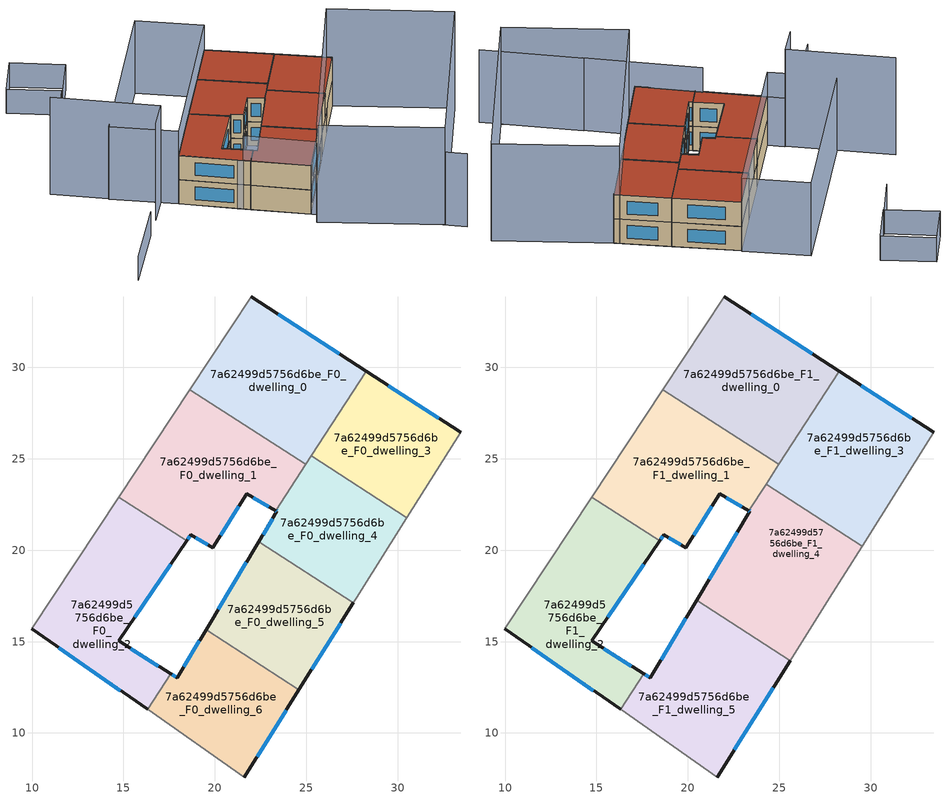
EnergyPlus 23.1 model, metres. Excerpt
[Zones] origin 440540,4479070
7a62499d5756d6be_F0_dwelling_0
 floor ground (EU_floor_Construction): 24.98,24.7 28.28,29.79 21.99,33.85 18.64,28.79 z0
 wall outside (EU_wall_Construction): 21.99,33.85 28.28,29.79 z0:3
 wall to 7a62499d5756d6be_F0_dwelling_1 (EU_wall_Construction): 24.98,24.7 18.64,28.79 z0:3
 wall adiabatic (EU_wall_Construction): 18.64,28.79 21.99,33.85 z0:3
 wall to 7a62499d5756d6be_F0_dwelling_3 (EU_wall_Construction): 28.28,29.79 25.28,25.16 z0:3
 wall to 7a62499d5756d6be_F0_dwelling_4 (EU_wall_Construction): 25.28,25.16 24.98,24.7 z0:3
 window (EU_Window_Construction): 23.46,32.9 26.81,30.74 z0.7:2.3
7a62499d5756d6be_F0_dwelling_1
 floor ground (EU_floor_Construction): 23.34,22.15 24.98,24.7 18.64,28.79 14.75,22.91 18.46,20.52 18.68,20.85 19.88,20.14 21.74,23.09 z0
 wall outside (EU_wall_Construction): 23.34,22.15 21.74,23.09 19.88,20.14 18.68,20.85 18.46,20.52 z0:3
 wall to 7a62499d5756d6be_F0_dwelling_2 (EU_wall_Construction): 18.46,20.52 14.75,22.91 z0:3
 wall adiabatic (EU_wall_Construction): 14.75,22.91 18.64,28.79 z0:3
 wall to 7a62499d5756d6be_F0_dwelling_4 (EU_wall_Construction): 24.98,24.7 23.34,22.15 z0:3
 window (EU_Window_Construction): 22.97,22.37 22.11,22.87 / 21.3,22.4 20.32,20.83 / 19.6,20.31 18.96,20.68 / 18.63,20.77 18.51,20.59 z0.7:2.3
7a62499d5756d6be_F0_dwelling_2
 floor ground (EU_floor_Construction): 16.32,11.29 17.59,13.24 14.74,15.04 18.46,20.52 14.75,22.91 9.99,15.71 z0
 wall outside (EU_wall_Construction): 16.32,11.29 9.99,15.71 / 18.46,20.52 14.74,15.04 17.59,13.24 z0:3
 wall to 7a62499d5756d6be_F0_dwelling_6 (EU_wall_Construction): 17.59,13.24 16.32,11.29 z0:3
 wall adiabatic (EU_wall_Construction): 9.99,15.71 14.75,22.91 z0:3
 window (EU_Window_Construction): 15.4,14.62 16.92,13.66 / 14.84,12.32 11.47,14.67 / 17.59,19.23 15.61,16.32 z0.7:2.3
7a62499d5756d6be_F0_dwelling_3
 floor ground (EU_floor_Construction): 30.51,21.78 33.46,26.45 28.28,29.79 25.28,25.16 z0
 wall outside (EU_wall_Construction): 28.28,29.79 33.46,26.45 z0:3
 wall to 7a62499d5756d6be_F0_dwelling_4 (EU_wall_Construction): 30.51,21.78 25.28,25.16 z0:3
 wall adiabatic (EU_wall_Construction): 33.46,26.45 30.51,21.78 z0:3
 window (EU_Window_Construction): 29.49,29.01 32.24,27.23 z0.7:2.3
7a62499d5756d6be_F0_dwelling_4
 floor ground (EU_floor_Construction): 27.73,17.37 30.51,21.78 25.28,25.16 23.34,22.15 23.4,22.12 22.41,20.46 27.58,17.12 z0
 wall outside (EU_wall_Construction): 22.41,20.46 23.4,22.12 23.34,22.15 z0:3
 wall adiabatic (EU_wall_Construction): 30.51,21.78 27.73,17.37 27.58,17.12 z0:3
 wall to 7a62499d5756d6be_F0_dwelling_5 (EU_wall_Construction): 27.58,17.12 22.41,20.46 z0:3
 window (EU_Window_Construction): 22.64,20.85 23.17,21.73 / 23.39,22.13 23.36,22.15 z0.7:2.3
7a62499d5756d6be_F0_dwelling_5
 floor ground (EU_floor_Construction): 24.6,12.37 27.58,17.12 22.41,20.46 19.52,15.65 z0
 wall outside (EU_wall_Construction): 19.52,15.65 22.41,20.46 / 27.58,17.12 24.6,12.37 z0:3
 wall to 7a62499d5756d6be_F0_dwelling_6 (EU_wall_Construction): 24.6,12.37 19.52,15.65 z0:3
 window (EU_Window_Construction): 20.2,16.78 21.73,19.34 / 26.88,16.01 25.3,13.48 z0.7:2.3
7a62499d5756d6be_F0_dwelling_6
 floor ground (EU_floor_Construction): 21.61,7.59 24.6,12.37 19.52,15.65 17.94,13.02 17.59,13.24 16.32,11.29 z0
 wall outside (EU_wall_Construction): 24.6,12.37 21.61,7.59 / 17.59,13.24 17.94,13.02 19.52,15.65 z0:3
 wall adiabatic (EU_wall_Construction): 21.61,7.59 16.32,11.29 z0:3
 window (EU_Window_Construction): 23.9,11.25 22.31,8.71 / 17.67,13.19 17.86,13.07 / 18.31,13.63 19.15,15.03 z0.7:2.3
7a62499d5756d6be_F1_dwelling_0
 floor to 7a62499d5756d6be_F0_dwelling_0 (EU_floor_Construction): 24.98,24.7 28.28,29.79 21.99,33.85 18.64,28.79 z3
 wall outside (EU_wall_Construction): 21.99,33.85 28.28,29.79 z3:6
 wall to 7a62499d5756d6be_F1_dwelling_1 (EU_wall_Construction): 24.98,24.7 18.64,28.79 z3:6
 wall adiabatic (EU_wall_Construction): 18.64,28.79 21.99,33.85 z3:6
 wall to 7a62499d5756d6be_F1_dwelling_3 (EU_wall_Construction): 28.28,29.79 24.98,24.7 z3:6
 window (EU_Window_Construction): 23.46,32.9 26.81,30.74 z3.7:5.3
 roof outside (EU_roof_Construction): 28.28,29.79 24.98,24.7 18.64,28.79 21.99,33.85 z6
7a62499d5756d6be_F1_dwelling_1
 floor to 7a62499d5756d6be_F0_dwelling_1 (EU_floor_Construction): 23.34,22.15 24.98,24.7 18.64,28.79 14.75,22.91 18.46,20.52 18.68,20.85 19.88,20.14 21.74,23.09 z3
 wall outside (EU_wall_Construction): 23.34,22.15 21.74,23.09 19.88,20.14 18.68,20.85 18.46,20.52 z3:6
 wall to 7a62499d5756d6be_F1_dwelling_2 (EU_wall_Construction): 18.46,20.52 14.75,22.91 z3:6
 wall adiabatic (EU_wall_Construction): 14.75,22.91 18.64,28.79 z3:6
 wall to 7a62499d5756d6be_F1_dwelling_4 (EU_wall_Construction): 24.29,23.62 23.34,22.15 z3:6
 wall to 7a62499d5756d6be_F1_dwelling_3 (EU_wall_Construction): 24.98,24.7 24.29,23.62 z3:6
 window (EU_Window_Construction): 22.97,22.37 22.11,22.87 / 21.3,22.4 20.32,20.83 / 19.6,20.31 18.96,20.68 / 18.63,20.77 18.51,20.59 z3.7:5.3
 roof outside (EU_roof_Construction): 24.98,24.7 23.34,22.15 21.74,23.09 19.88,20.14 18.68,20.85 18.46,20.52 14.75,22.91 18.64,28.79 z6
7a62499d5756d6be_F1_dwelling_2
 floor to 7a62499d5756d6be_F0_dwelling_2 (EU_floor_Construction): 16.32,11.29 17.59,13.24 14.74,15.04 18.46,20.52 14.75,22.91 9.99,15.71 z3
 wall outside (EU_wall_Construction): 16.32,11.29 9.99,15.71 / 18.46,20.52 14.74,15.04 17.59,13.24 z3:6
 wall to 7a62499d5756d6be_F1_dwelling_5 (EU_wall_Construction): 17.59,13.24 16.32,11.29 z3:6
 wall adiabatic (EU_wall_Construction): 9.99,15.71 14.75,22.91 z3:6
 window (EU_Window_Construction): 15.4,14.62 16.92,13.66 / 14.84,12.32 11.47,14.67 / 17.59,19.23 15.61,16.32 z3.7:5.3
 roof outside (EU_roof_Construction): 18.46,20.52 14.74,15.04 17.59,13.24 16.32,11.29 9.99,15.71 14.75,22.91 z6
7a62499d5756d6be_F1_dwelling_3
 floor to 7a62499d5756d6be_F0_dwelling_3 (EU_floor_Construction): 30.51,21.78 33.46,26.45 28.28,29.79 25.28,25.16 z3
 floor to 7a62499d5756d6be_F0_dwelling_4 (EU_floor_Construction): 29.53,20.23 30.51,21.78 25.28,25.16 24.29,23.62 z3
 wall outside (EU_wall_Construction): 28.28,29.79 33.46,26.45 z3:6
 wall to 7a62499d5756d6be_F1_dwelling_4 (EU_wall_Construction): 29.53,20.23 24.29,23.62 z3:6
 wall adiabatic (EU_wall_Construction): 33.46,26.45 29.53,20.23 z3:6
 window (EU_Window_Construction): 29.49,29.01 32.24,27.23 z3.7:5.3
 roof outside (EU_roof_Construction): 33.46,26.45 29.53,20.23 24.29,23.62 28.28,29.79 z6
7a62499d5756d6be_F1_dwelling_4
 floor to 7a62499d5756d6be_F0_dwelling_4 (EU_floor_Construction): 27.73,17.37 29.53,20.23 24.29,23.62 23.34,22.15 23.4,22.12 22.41,20.46 27.58,17.12 z3
 floor to 7a62499d5756d6be_F0_dwelling_5 (EU_floor_Construction): 25.6,13.96 27.58,17.12 22.41,20.46 20.49,17.26 z3
 wall outside (EU_wall_Construction): 20.49,17.26 23.4,22.12 23.34,22.15 z3:6
 wall adiabatic (EU_wall_Construction): 29.53,20.23 27.73,17.37 25.6,13.96 z3:6
 wall to 7a62499d5756d6be_F1_dwelling_5 (EU_wall_Construction): 25.6,13.96 20.49,17.26 z3:6
 window (EU_Window_Construction): 21.17,18.4 22.72,20.98 / 23.39,22.13 23.36,22.15 z3.7:5.3
 roof outside (EU_roof_Construction): 29.53,20.23 27.73,17.37 25.6,13.96 20.49,17.26 23.4,22.12 23.34,22.15 24.29,23.62 z6
7a62499d5756d6be_F1_dwelling_5
 floor to 7a62499d5756d6be_F0_dwelling_5 (EU_floor_Construction): 24.6,12.37 25.6,13.96 20.49,17.26 19.52,15.65 z3
 floor to 7a62499d5756d6be_F0_dwelling_6 (EU_floor_Construction): 21.61,7.59 24.6,12.37 19.52,15.65 17.94,13.02 17.59,13.24 16.32,11.29 z3
 wall outside (EU_wall_Construction): 25.6,13.96 21.61,7.59 / 17.59,13.24 17.94,13.02 20.49,17.26 z3:6
 wall adiabatic (EU_wall_Construction): 21.61,7.59 16.32,11.29 z3:6
 window (EU_Window_Construction): 18.54,14.01 19.89,16.27 / 24.67,12.47 22.55,9.08 / 17.67,13.19 17.86,13.07 z3.7:5.3
 roof outside (EU_roof_Construction): 25.6,13.96 21.61,7.59 16.32,11.29 17.59,13.24 17.94,13.02 20.49,17.26 z6
shading: 26.1,4.5 35.29,-1.97 / 15.73,11.88 26.23,4.35 / 22.02,33.9 9.99,15.71 / 9.99,15.71 3.79,19.81 / 3.79,19.81 15.82,38.01 / 15.82,38.01 22.02,33.9 z0:9; 8.47,16.84 15.67,11.74 z0:6; 4.5,11.2 -0.77,3.66 / 6.98,37.48 4.38,32.89 / 7.04,37.41 1.83,40.39 / 1.83,40.39 4.49,45.04 / 4.49,45.04 9.7,42.05 / 9.7,42.05 7.04,37.41 z0:3; -1.27,23.55 8.43,16.79 / 8.43,16.79 6.38,13.83 / 44.84,20.19 33.39,-0.64 / 33.39,-0.64 21.44,5.93 / 21.44,5.93 32.89,26.76 / 32.89,26.76 44.84,20.19 z0:12
[Building]
EU S2 Campaign: North Axis=0; Terrain=City; Solar Distribution=FullExterior
[Site:Location]
Madrid: Latitude=40.5; Longitude=-3.5; Time Zone=1; Elevation=609
[SizingPeriod:WeatherFileDays]
AnnualSizingPeriod: Begin Month=1; Begin Day of Month=1; End Month=12; End Day of Month=31; Day of Week for Start Day=Monday; Use Weather File Daylight Saving Period=No; Use Weather File Rain and Snow Indicators=No
[MATERIAL]
EU_InternalMass_Material: Roughness=MediumRough; Thickness=0.1; Conductivity=1; Density=1800; Specific Heat=900; Thermal Absorptance=0.9; Solar Absorptance=0.7; Visible Absorptance=0.7
[MATERIAL:NOMASS] Roughness=MediumRough; Thermal Absorptance=0.9; Solar Absorptance=0.7; Visible Absorptance=0.7
Name | Thermal Resistance
EU_wall_NoMass | 0.419739
EU_roof_NoMass | 0.352165
EU_floor_NoMass | 0.608284
[WINDOWMATERIAL:SIMPLEGLAZINGSYSTEM]
EU_Window_SimpleGlazing: UFactor=4.8352; Solar Heat Gain Coefficient=0.85; Visible Transmittance=0.85
[CONSTRUCTION]
EU_wall_Construction: EU_wall_NoMass
EU_roof_Construction: EU_roof_NoMass
EU_floor_Construction: EU_floor_NoMass
EU_InternalMass_Construction: EU_InternalMass_Material
EU_Window_Construction: EU_Window_SimpleGlazing
[ZONE] Type=1; Multiplier=1; Ceiling Height=autocalculate; Floor Area=autocalculate; Part of Total Floor Area=Yes
Name | Volume
7a62499d5756d6be_F0_dwelling_0; 7a62499d5756d6be_F1_dwelling_0 | 136.849
7a62499d5756d6be_F0_dwelling_1; 7a62499d5756d6be_F1_dwelling_1 | 136.843
7a62499d5756d6be_F0_dwelling_2; 7a62499d5756d6be_F1_dwelling_2 | 136.852
7a62499d5756d6be_F0_dwelling_3 | 102.634
7a62499d5756d6be_F1_dwelling_3; 7a62499d5756d6be_F1_dwelling_4 | 136.861
7a62499d5756d6be_F0_dwelling_4 | 102.667
7a62499d5756d6be_F0_dwelling_5 | 102.624
7a62499d5756d6be_F1_dwelling_5 | 136.862
7a62499d5756d6be_F0_dwelling_6 | 102.653
[INTERNALMASS] Construction=EU_InternalMass_Construction
Name | Zone or ZoneList | Surface Area
7a62499d5756d6be_F0_dwelling_0_EU_InternalMass | 7a62499d5756d6be_F0_dwelling_0 | 45.6164
7a62499d5756d6be_F0_dwelling_1_EU_InternalMass | 7a62499d5756d6be_F0_dwelling_1 | 45.6145
7a62499d5756d6be_F0_dwelling_2_EU_InternalMass | 7a62499d5756d6be_F0_dwelling_2 | 45.6172
7a62499d5756d6be_F0_dwelling_3_EU_InternalMass | 7a62499d5756d6be_F0_dwelling_3 | 34.2115
7a62499d5756d6be_F0_dwelling_4_EU_InternalMass | 7a62499d5756d6be_F0_dwelling_4 | 34.2224
7a62499d5756d6be_F0_dwelling_5_EU_InternalMass | 7a62499d5756d6be_F0_dwelling_5 | 34.2082
7a62499d5756d6be_F0_dwelling_6_EU_InternalMass | 7a62499d5756d6be_F0_dwelling_6 | 34.2175
7a62499d5756d6be_F1_dwelling_0_EU_InternalMass | 7a62499d5756d6be_F1_dwelling_0 | 45.6164
7a62499d5756d6be_F1_dwelling_1_EU_InternalMass | 7a62499d5756d6be_F1_dwelling_1 | 45.6145
7a62499d5756d6be_F1_dwelling_2_EU_InternalMass | 7a62499d5756d6be_F1_dwelling_2 | 45.6172
7a62499d5756d6be_F1_dwelling_3_EU_InternalMass | 7a62499d5756d6be_F1_dwelling_3 | 45.6204
7a62499d5756d6be_F1_dwelling_4_EU_InternalMass | 7a62499d5756d6be_F1_dwelling_4 | 45.6204
7a62499d5756d6be_F1_dwelling_5_EU_InternalMass | 7a62499d5756d6be_F1_dwelling_5 | 45.6207
[OTHEREQUIPMENT] Fuel Type=Electricity; Design Level Calculation Method=Watts/Area; Power per Zone Floor Area=1; Fraction Latent=0; Fraction Radiant=0; Fraction Lost=0; Carbon Dioxide Generation Rate=0; EndUse Subcategory=EU_Step8_InternalGains
Name | Zone or ZoneList or Space or SpaceList | Schedule
EU_Step8_InternalGain_7a62499d5756d6be_F0_dwelling_0_f000 | 7a62499d5756d6be_F0_dwelling_0 | EU_Step8_GainSchedule_7a62499d5756d6be_F0_dwelling_0_f000
EU_Step8_InternalGain_7a62499d5756d6be_F0_dwelling_1_f000 | 7a62499d5756d6be_F0_dwelling_1 | EU_Step8_GainSchedule_7a62499d5756d6be_F0_dwelling_1_f000
EU_Step8_InternalGain_7a62499d5756d6be_F0_dwelling_2_f000 | 7a62499d5756d6be_F0_dwelling_2 | EU_Step8_GainSchedule_7a62499d5756d6be_F0_dwelling_2_f000
EU_Step8_InternalGain_7a62499d5756d6be_F0_dwelling_3_f000 | 7a62499d5756d6be_F0_dwelling_3 | EU_Step8_GainSchedule_7a62499d5756d6be_F0_dwelling_3_f000
EU_Step8_InternalGain_7a62499d5756d6be_F0_dwelling_4_f000 | 7a62499d5756d6be_F0_dwelling_4 | EU_Step8_GainSchedule_7a62499d5756d6be_F0_dwelling_4_f000
EU_Step8_InternalGain_7a62499d5756d6be_F0_dwelling_5_f000 | 7a62499d5756d6be_F0_dwelling_5 | EU_Step8_GainSchedule_7a62499d5756d6be_F0_dwelling_5_f000
EU_Step8_InternalGain_7a62499d5756d6be_F0_dwelling_6_f000 | 7a62499d5756d6be_F0_dwelling_6 | EU_Step8_GainSchedule_7a62499d5756d6be_F0_dwelling_6_f000
EU_Step8_InternalGain_7a62499d5756d6be_F1_dwelling_0_f000 | 7a62499d5756d6be_F1_dwelling_0 | EU_Step8_GainSchedule_7a62499d5756d6be_F1_dwelling_0_f000
EU_Step8_InternalGain_7a62499d5756d6be_F1_dwelling_1_f000 | 7a62499d5756d6be_F1_dwelling_1 | EU_Step8_GainSchedule_7a62499d5756d6be_F1_dwelling_1_f000
EU_Step8_InternalGain_7a62499d5756d6be_F1_dwelling_2_f000 | 7a62499d5756d6be_F1_dwelling_2 | EU_Step8_GainSchedule_7a62499d5756d6be_F1_dwelling_2_f000
EU_Step8_InternalGain_7a62499d5756d6be_F1_dwelling_3_f000 | 7a62499d5756d6be_F1_dwelling_3 | EU_Step8_GainSchedule_7a62499d5756d6be_F1_dwelling_3_f000
EU_Step8_InternalGain_7a62499d5756d6be_F1_dwelling_4_f000 | 7a62499d5756d6be_F1_dwelling_4 | EU_Step8_GainSchedule_7a62499d5756d6be_F1_dwelling_4_f000
EU_Step8_InternalGain_7a62499d5756d6be_F1_dwelling_5_f000 | 7a62499d5756d6be_F1_dwelling_5 | EU_Step8_GainSchedule_7a62499d5756d6be_F1_dwelling_5_f000
[ZONEVENTILATION:DESIGNFLOWRATE] Schedule=EU_AlwaysOn; Design Flow Rate Calculation Method=AirChanges/Hour; Air Changes per Hour=0.703302; Ventilation Type=Natural; Fan Pressure Rise=0; Fan Total Efficiency=1; Constant Term Coefficient=1; Temperature Term Coefficient=0; Velocity Term Coefficient=0; Velocity Squared Term Coefficient=0; Minimum Indoor Temperature=-100; Maximum Indoor Temperature=100; Delta Temperature=-100; Minimum Outdoor Temperature=-100; Maximum Outdoor Temperature=100; Maximum Wind Speed=40
Name | Zone or ZoneList or Space or SpaceList
EU_ConstantAir_7a62499d5756d6be_F0_dwelling_0 | 7a62499d5756d6be_F0_dwelling_0
EU_ConstantAir_7a62499d5756d6be_F0_dwelling_1 | 7a62499d5756d6be_F0_dwelling_1
EU_ConstantAir_7a62499d5756d6be_F0_dwelling_2 | 7a62499d5756d6be_F0_dwelling_2
EU_ConstantAir_7a62499d5756d6be_F0_dwelling_3 | 7a62499d5756d6be_F0_dwelling_3
EU_ConstantAir_7a62499d5756d6be_F0_dwelling_4 | 7a62499d5756d6be_F0_dwelling_4
EU_ConstantAir_7a62499d5756d6be_F0_dwelling_5 | 7a62499d5756d6be_F0_dwelling_5
EU_ConstantAir_7a62499d5756d6be_F0_dwelling_6 | 7a62499d5756d6be_F0_dwelling_6
EU_ConstantAir_7a62499d5756d6be_F1_dwelling_0 | 7a62499d5756d6be_F1_dwelling_0
EU_ConstantAir_7a62499d5756d6be_F1_dwelling_1 | 7a62499d5756d6be_F1_dwelling_1
EU_ConstantAir_7a62499d5756d6be_F1_dwelling_2 | 7a62499d5756d6be_F1_dwelling_2
EU_ConstantAir_7a62499d5756d6be_F1_dwelling_3 | 7a62499d5756d6be_F1_dwelling_3
EU_ConstantAir_7a62499d5756d6be_F1_dwelling_4 | 7a62499d5756d6be_F1_dwelling_4
EU_ConstantAir_7a62499d5756d6be_F1_dwelling_5 | 7a62499d5756d6be_F1_dwelling_5
[HVACTEMPLATE:THERMOSTAT] Constant Heating Setpoint=20; Constant Cooling Setpoint=50
EU_HeatOnly_7a62499d5756d6be_F0_dwelling_0; EU_HeatOnly_7a62499d5756d6be_F0_dwelling_1; EU_HeatOnly_7a62499d5756d6be_F0_dwelling_2; EU_HeatOnly_7a62499d5756d6be_F0_dwelling_3; EU_HeatOnly_7a62499d5756d6be_F0_dwelling_4; EU_HeatOnly_7a62499d5756d6be_F0_dwelling_5; EU_HeatOnly_7a62499d5756d6be_F0_dwelling_6; EU_HeatOnly_7a62499d5756d6be_F1_dwelling_0; EU_HeatOnly_7a62499d5756d6be_F1_dwelling_1; EU_HeatOnly_7a62499d5756d6be_F1_dwelling_2; EU_HeatOnly_7a62499d5756d6be_F1_dwelling_3; EU_HeatOnly_7a62499d5756d6be_F1_dwelling_4; EU_HeatOnly_7a62499d5756d6be_F1_dwelling_5
[HVACTEMPLATE:ZONE:IDEALLOADSAIRSYSTEM] System Availability Schedule=EU_AlwaysOn; Maximum Heating Supply Air Temperature=50; Minimum Cooling Supply Air Temperature=13; Maximum Heating Supply Air Humidity Ratio=0.0156; Minimum Cooling Supply Air Humidity Ratio=0.0077; Heating Limit=NoLimit; Cooling Limit=NoLimit; Heating Availability Schedule=EU_AlwaysOn; Cooling Availability Schedule=EU_CoolingOff; Dehumidification Control Type=ConstantSensibleHeatRatio; Cooling Sensible Heat Ratio=0.7; Dehumidification Setpoint=60; Humidification Control Type=None; Humidification Setpoint=30; Outdoor Air Method=None; Outdoor Air Flow Rate per Person=0.00944; Outdoor Air Flow Rate per Zone Floor Area=0; Outdoor Air Flow Rate per Zone=0; Demand Controlled Ventilation Type=None; Outdoor Air Economizer Type=NoEconomizer; Heat Recovery Type=None; Sensible Heat Recovery Effectiveness=0.7; Latent Heat Recovery Effectiveness=0.65
Name | Template Thermostat
7a62499d5756d6be_F0_dwelling_0 | EU_HeatOnly_7a62499d5756d6be_F0_dwelling_0
7a62499d5756d6be_F0_dwelling_1 | EU_HeatOnly_7a62499d5756d6be_F0_dwelling_1
7a62499d5756d6be_F0_dwelling_2 | EU_HeatOnly_7a62499d5756d6be_F0_dwelling_2
7a62499d5756d6be_F0_dwelling_3 | EU_HeatOnly_7a62499d5756d6be_F0_dwelling_3
7a62499d5756d6be_F0_dwelling_4 | EU_HeatOnly_7a62499d5756d6be_F0_dwelling_4
7a62499d5756d6be_F0_dwelling_5 | EU_HeatOnly_7a62499d5756d6be_F0_dwelling_5
7a62499d5756d6be_F0_dwelling_6 | EU_HeatOnly_7a62499d5756d6be_F0_dwelling_6
7a62499d5756d6be_F1_dwelling_0 | EU_HeatOnly_7a62499d5756d6be_F1_dwelling_0
7a62499d5756d6be_F1_dwelling_1 | EU_HeatOnly_7a62499d5756d6be_F1_dwelling_1
7a62499d5756d6be_F1_dwelling_2 | EU_HeatOnly_7a62499d5756d6be_F1_dwelling_2
7a62499d5756d6be_F1_dwelling_3 | EU_HeatOnly_7a62499d5756d6be_F1_dwelling_3
7a62499d5756d6be_F1_dwelling_4 | EU_HeatOnly_7a62499d5756d6be_F1_dwelling_4
7a62499d5756d6be_F1_dwelling_5 | EU_HeatOnly_7a62499d5756d6be_F1_dwelling_5
[SIZING:ZONE] Zone Cooling Design Supply Air Temperature Input Method=SupplyAirTemperature; Zone Cooling Design Supply Air Temperature=13; Zone Heating Design Supply Air Temperature Input Method=SupplyAirTemperature; Zone Heating Design Supply Air Temperature=50; Zone Cooling Design Supply Air Humidity Ratio=0.008; Zone Heating Design Supply Air Humidity Ratio=0.008; Cooling Design Air Flow Method=DesignDay; Cooling Design Air Flow Rate=0; Cooling Minimum Air Flow per Zone Floor Area=0.000762; Cooling Minimum Air Flow=0; Cooling Minimum Air Flow Fraction=0.2; Heating Design Air Flow Method=DesignDay; Heating Design Air Flow Rate=0; Heating Maximum Air Flow per Zone Floor Area=0.002032; Heating Maximum Air Flow=0.141576; Heating Maximum Air Flow Fraction=0.3; Account for Dedicated Outdoor Air System=No; Dedicated Outdoor Air System Control Strategy=NeutralSupplyAir; Dedicated Outdoor Air Low Setpoint Temperature for Design=autosize; Dedicated Outdoor Air High Setpoint Temperature for Design=autosize; Zone Load Sizing Method=Sensible Load Only No Latent Load; Zone Latent Cooling Design Supply Air Humidity Ratio Input Method=HumidityRatioDifference; Zone Cooling Design Supply Air Humidity Ratio Difference=0.005; Zone Latent Heating Design Supply Air Humidity Ratio Input Method=HumidityRatioDifference; Zone Humidification Design Supply Air Humidity Ratio Difference=0.005
7a62499d5756d6be_F0_dwelling_0; 7a62499d5756d6be_F0_dwelling_1; 7a62499d5756d6be_F0_dwelling_2; 7a62499d5756d6be_F0_dwelling_3; 7a62499d5756d6be_F0_dwelling_4; 7a62499d5756d6be_F0_dwelling_5; 7a62499d5756d6be_F0_dwelling_6; 7a62499d5756d6be_F1_dwelling_0; 7a62499d5756d6be_F1_dwelling_1; 7a62499d5756d6be_F1_dwelling_2; 7a62499d5756d6be_F1_dwelling_3; 7a62499d5756d6be_F1_dwelling_4; 7a62499d5756d6be_F1_dwelling_5
[SCHEDULE:CONSTANT]
Name | Hourly Value
EU_AlwaysOn | 1
EU_CoolingOff | 0
[SCHEDULE:FILE] Column Number=1; Rows to Skip at Top=0; Number of Hours of Data=8760; Column Separator=Comma; Interpolate to Timestep=No; Minutes per Item=60; Adjust Schedule for Daylight Savings=Yes
Name | File
EU_Step8_GainSchedule_7a62499d5756d6be_F0_dwelling_0_f000 | ../../schedules/7a62499d5756d6be/7a62499d5756d6be_F0_dwelling_0_f000_gain.csv
EU_Step8_GainSchedule_7a62499d5756d6be_F0_dwelling_1_f000 | ../../schedules/7a62499d5756d6be/7a62499d5756d6be_F0_dwelling_1_f000_gain.csv
EU_Step8_GainSchedule_7a62499d5756d6be_F0_dwelling_2_f000 | ../../schedules/7a62499d5756d6be/7a62499d5756d6be_F0_dwelling_2_f000_gain.csv
EU_Step8_GainSchedule_7a62499d5756d6be_F0_dwelling_3_f000 | ../../schedules/7a62499d5756d6be/7a62499d5756d6be_F0_dwelling_3_f000_gain.csv
EU_Step8_GainSchedule_7a62499d5756d6be_F0_dwelling_4_f000 | ../../schedules/7a62499d5756d6be/7a62499d5756d6be_F0_dwelling_4_f000_gain.csv
EU_Step8_GainSchedule_7a62499d5756d6be_F0_dwelling_5_f000 | ../../schedules/7a62499d5756d6be/7a62499d5756d6be_F0_dwelling_5_f000_gain.csv
EU_Step8_GainSchedule_7a62499d5756d6be_F0_dwelling_6_f000 | ../../schedules/7a62499d5756d6be/7a62499d5756d6be_F0_dwelling_6_f000_gain.csv
EU_Step8_GainSchedule_7a62499d5756d6be_F1_dwelling_0_f000 | ../../schedules/7a62499d5756d6be/7a62499d5756d6be_F1_dwelling_0_f000_gain.csv
EU_Step8_GainSchedule_7a62499d5756d6be_F1_dwelling_1_f000 | ../../schedules/7a62499d5756d6be/7a62499d5756d6be_F1_dwelling_1_f000_gain.csv
EU_Step8_GainSchedule_7a62499d5756d6be_F1_dwelling_2_f000 | ../../schedules/7a62499d5756d6be/7a62499d5756d6be_F1_dwelling_2_f000_gain.csv
EU_Step8_GainSchedule_7a62499d5756d6be_F1_dwelling_3_f000 | ../../schedules/7a62499d5756d6be/7a62499d5756d6be_F1_dwelling_3_f000_gain.csv
EU_Step8_GainSchedule_7a62499d5756d6be_F1_dwelling_4_f000 | ../../schedules/7a62499d5756d6be/7a62499d5756d6be_F1_dwelling_4_f000_gain.csv
EU_Step8_GainSchedule_7a62499d5756d6be_F1_dwelling_5_f000 | ../../schedules/7a62499d5756d6be/7a62499d5756d6be_F1_dwelling_5_f000_gain.csv
